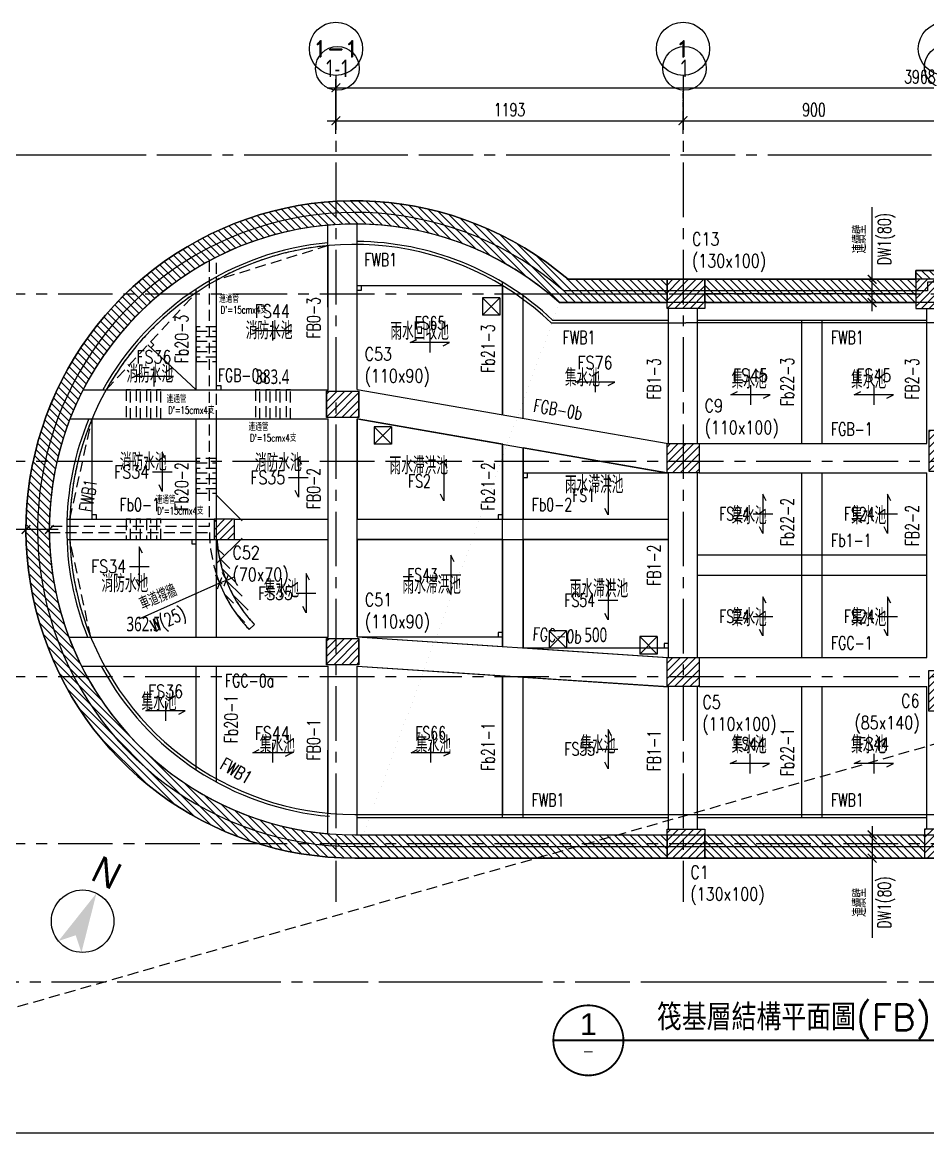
# Model space of a CAD drawing. Header units: millimetres. Extents: x -3377 to 119122, y -22007 to 15479.
# Drawn here: x 1528 to 4641, y 3880 to 7698 of the extents above; entities that cross this region are included whole.
import ezdxf
from ezdxf.enums import TextEntityAlignment as Align

# ---------------------------------------------------------------- set-up
doc = ezdxf.new("R2010")
doc.units = ezdxf.units.MM
doc.header["$LTSCALE"] = 150
doc.header["$MEASUREMENT"] = 0
for name, pattern in [('CENTER', [2, 1.25, -0.25, 0.25, -0.25]), ('CONTIN', [20, 10, 10]), ('HIDDEN', [0.375, 0.25, -0.125]), ('HIDDEN2', [0.1875, 0.125, -0.0625])]:
    doc.linetypes.add(name, pattern=pattern)
doc.layers.get('0').update_dxf_attribs({"plot": 0})
doc.layers.add('AREA', color=3, linetype='Continuous', plot=False)
doc.layers.add('S-ARCH', color=252, linetype='Continuous', plot=False)
for name, color, linetype in [('ARTIC', 6, 'Continuous'), ('blk', 8, 'Continuous'), ('Col-Line', 8, 'CENTER'), ('Duct', 1, 'Continuous'), ('GRID', 5, 'CENTER'), ('HATCH', 5, 'Continuous'), ('I-TXT', 7, 'Continuous'), ('S-COL', 7, 'Continuous'), ('S-CONC', 7, 'Continuous'), ('S-CONCB-W', 140, 'HIDDEN'), ('S-CONCWALL', 30, 'Continuous'), ('S-DIM', 2, 'Continuous'), ('S-GRID', 1, 'CENTER'), ('S-GRID-DIM', 2, 'Continuous'), ('S-GRID-T', 3, 'Continuous'), ('S-HATCH-COL', 13, 'Continuous'), ('S-HATCH-CONC', 124, 'Continuous'), ('S-HATCH-CONCWALL', 161, 'Continuous'), ('S-RCBMB', 3, 'HIDDEN'), ('S-RCBMG', 2, 'HIDDEN'), ('S-SITE', 34, 'CENTER'), ('S-SLAB', 5, 'Continuous'), ('S-SLABT', 2, 'Continuous'), ('S-TEXTB', 3, 'Continuous'), ('S-TEXTC', 3, 'Continuous'), ('S-TEXTG', 2, 'Continuous'), ('S-TITLE', 2, 'Continuous'), ('WALL', 2, 'Continuous'), ('WALL3', 4, 'Continuous'), ('指北針', 7, 'Continuous'), ('消防連通管', 2, 'Continuous')]:
    doc.layers.add(name, color=color, linetype=linetype)
doc.styles.add('3E', font='simplex.shx', dxfattribs={"width": 0.8, "height": 45, "bigfont": 'dayus.shx'})
doc.styles.add('BM-C', font='SIMPLEX.shx', dxfattribs={"width": 0.7, "bigfont": 'CHINESET.shx'})
doc.styles.add('C1', font='', dxfattribs={"bigfont": 'japanese.shx'})
doc.styles.add('CD1', font='romand', dxfattribs={"height": 3})
doc.styles.add('CD2', font='romand', dxfattribs={"height": 15})
doc.styles.add('CH1a', font='helvbld.shx', dxfattribs={"height": 6, "bigfont": 'lmp.shx'})
doc.styles.add('CHINA', font='romans.shx', dxfattribs={"width": 0.8, "bigfont": 'china.shx'})
doc.styles.add('CS4', font='romans.shx', dxfattribs={"width": 0.7, "height": 45, "bigfont": 'lsp.shx'})
doc.styles.get('C1').set_extended_font_data('微軟正黑體')
doc.dimstyles.new('DIM150', dxfattribs={"dimscale": 15, "dimtxt": 3, "dimasz": 2, "dimexe": 2, "dimexo": 2, "dimgap": 1, "dimtad": 1, "dimdec": 1, "dimdsep": 46, "dimtxsty": 'CS4', "dimblk1": 'ARCHTICK', "dimblk2": 'ARCHTICK', "dimsah": 1, "dimcen": 2, "dimdle": 2, "dimadec": 0, "dimazin": 0, "dimtfac": 1, "dimtdec": 1, "dimtmove": 0, "dimatfit": 3, "dimldrblk": 'TAA', "dimfxl": 0, "dimtolj": 1, "dimarcsym": 0})

# ---------------------------------------------------------------- blocks, each defined once
blk = doc.blocks.new('SG1')
at = {"layer": 'S-GRID-T'}
blk.add_circle((0, 6.09375), 6.09375, dxfattribs=at)
at = {"layer": 'S-GRID-T', "style": 'CD2'}
blk.add_attdef('GRID-BUB', text='', height=3.75, dxfattribs=at).set_placement((0, 6.09375), align=Align.MIDDLE_CENTER)
blk = doc.blocks.new('_ARCHTICK')
at = {"color": 0, "linetype": 'ByBlock', "const_width": 0.15}
blk.add_lwpolyline([(-0.5, -0.5), (0.5, 0.5)], dxfattribs=at)
blk = doc.blocks.new('*D249')
at = {"layer": 'DEFPOINTS', "color": 0, "transparency": 16777216}
for p in [(-5535.9, -287.4), (-9503.9, -400.6), (-5535.9, -400.6)]:
    blk.add_point(p, dxfattribs=at)
at = {"layer": 'S-GRID-DIM', "color": 0, "lineweight": -2, "transparency": 16777216}
for p, q in [((-9503.9, -370.6), (-9503.9, -257.4)), ((-5535.9, -370.6), (-5535.9, -257.4)), ((-9533.9, -287.4), (-5505.9, -287.4))]:
    blk.add_line(p, q, dxfattribs=at)
at = {"layer": 'S-GRID-DIM', "color": 0, "lineweight": -2, "transparency": 16777216, "xscale": 30, "yscale": 30, "zscale": 30, "rotation": 180}
blk.add_blockref('_ARCHTICK', (-9503.9, -287.4), dxfattribs=at)
at = {"layer": 'S-GRID-DIM', "color": 0, "lineweight": -2, "transparency": 16777216, "xscale": 30, "yscale": 30, "zscale": 30}
blk.add_blockref('_ARCHTICK', (-5535.9, -287.4), dxfattribs=at)
at = {"layer": 'S-GRID-DIM', "color": 0, "transparency": 16777216, "insert": (-7496.9, -249.9), "char_height": 45, "attachment_point": 5, "style": 'CS4'}
blk.add_mtext('\\A1;3968', dxfattribs=at)
blk = doc.blocks.new('TAA')
at = {"linetype": 'Continuous'}
blk.add_line((0, 0), (-1.66, 0), dxfattribs=at)
blk.add_solid([(-1.5, -0.25), (-1.5, 0.25), (0, 0)], dxfattribs=at)
blk = doc.blocks.new('*D250')
at = {"layer": 'DEFPOINTS', "color": 0, "transparency": 16777216}
for p in [(-7410.9, -400.6), (-8310.9, -476.2), (-7410.9, -476.2)]:
    blk.add_point(p, dxfattribs=at)
at = {"layer": 'S-GRID-DIM', "color": 0, "lineweight": -2, "transparency": 16777216}
for p, q in [((-8310.9, -446.2), (-8310.9, -370.6)), ((-7410.9, -446.2), (-7410.9, -370.6)), ((-8340.9, -400.6), (-7380.9, -400.6))]:
    blk.add_line(p, q, dxfattribs=at)
at = {"layer": 'S-GRID-DIM', "color": 0, "lineweight": -2, "transparency": 16777216, "xscale": 30, "yscale": 30, "zscale": 30, "rotation": 180}
blk.add_blockref('_ARCHTICK', (-8310.9, -400.6), dxfattribs=at)
at = {"layer": 'S-GRID-DIM', "color": 0, "lineweight": -2, "transparency": 16777216, "xscale": 30, "yscale": 30, "zscale": 30}
blk.add_blockref('_ARCHTICK', (-7410.9, -400.6), dxfattribs=at)
at = {"layer": 'S-GRID-DIM', "color": 0, "transparency": 16777216, "insert": (-7860.9, -363.1), "char_height": 45, "attachment_point": 5, "style": 'CS4'}
blk.add_mtext('\\A1;900', dxfattribs=at)
blk = doc.blocks.new('*D248')
at = {"layer": 'DEFPOINTS', "color": 0, "transparency": 16777216}
for p in [(-8310.9, -400.6), (-9503.9, -476.2), (-8310.9, -476.2)]:
    blk.add_point(p, dxfattribs=at)
at = {"layer": 'S-GRID-DIM', "color": 0, "lineweight": -2, "transparency": 16777216}
for p, q in [((-9503.9, -446.2), (-9503.9, -370.6)), ((-8310.9, -446.2), (-8310.9, -370.6)), ((-9533.9, -400.6), (-8280.9, -400.6))]:
    blk.add_line(p, q, dxfattribs=at)
at = {"layer": 'S-GRID-DIM', "color": 0, "lineweight": -2, "transparency": 16777216, "xscale": 30, "yscale": 30, "zscale": 30, "rotation": 180}
blk.add_blockref('_ARCHTICK', (-9503.9, -400.6), dxfattribs=at)
at = {"layer": 'S-GRID-DIM', "color": 0, "lineweight": -2, "transparency": 16777216, "xscale": 30, "yscale": 30, "zscale": 30}
blk.add_blockref('_ARCHTICK', (-8310.9, -400.6), dxfattribs=at)
at = {"layer": 'S-GRID-DIM', "color": 0, "transparency": 16777216, "insert": (-8907.4, -363.1), "char_height": 45, "attachment_point": 5, "style": 'CS4'}
blk.add_mtext('\\A1;1193', dxfattribs=at)
blk = doc.blocks.new('CONC')
blk.add_lwpolyline([(-8365.9, -2935.9), (-9439.2, -2935.9, -1.434028), (-8706.2, -945.9), (-8365.9, -945.9), (-8365.9, -1025.9), (-8736.3, -1025.9, 1.455344), (-9439.2, -2855.9), (-8365.9, -2855.9), (-8365.9, -2935.9)], format="xyb")
for points in [[(-6645.9, -995.9), (-7380.9, -995.9), (-7380.9, -945.9), (-7510.9, -945.9), (-7510.9, -915.9), (-6515.9, -915.9), (-6515.9, -945.9), (-6645.9, -945.9)], [(-8235.9, -945.9), (-7510.9, -945.9), (-7510.9, -1025.9), (-8235.9, -1025.9)], [(-6515.9, -945.9), (-5610.9, -945.9), (-5610.9, -1025.9), (-6515.9, -1025.9)], [(-5560.9, -1045.9), (-5480.9, -1045.9), (-5480.9, -1520.9), (-5560.9, -1520.9)], [(-5560.9, -2260.9), (-4960.9, -2260.9), (-4960.9, -1540.9), (-5480.9, -1540.9), (-5480.9, -1620.9), (-5040.9, -1620.9), (-5040.9, -2180.9), (-5560.9, -2180.9)], [(-5480.9, -2360.9), (-5560.9, -2360.9), (-5560.9, -2835.9), (-5480.9, -2835.9)], [(-8235.9, -2855.9), (-7480.9, -2855.9), (-7480.9, -2935.9), (-8235.9, -2935.9)], [(-7350.9, -2855.9), (-6695.9, -2855.9), (-6695.9, -2935.9), (-7350.9, -2935.9)], [(-6565.9, -2855.9), (-5610.9, -2855.9), (-5610.9, -2935.9), (-6565.9, -2935.9)]]:
    blk.add_lwpolyline(points, close=True)
blk = doc.blocks.new('COL(B4F-B2F)')
for points in [[(-8365.9, -945.9), (-8235.9, -945.9), (-8235.9, -1045.9), (-8365.9, -1045.9)], [(-7380.9, -945.9), (-7510.9, -945.9), (-7510.9, -1045.9), (-7380.9, -1045.9)], [(-6645.9, -945.9), (-6515.9, -945.9), (-6515.9, -1045.9), (-6645.9, -1045.9)], [(-5610.9, -945.9), (-5480.9, -945.9), (-5480.9, -1045.9), (-5610.9, -1045.9)], [(-9425.9, -1420.9), (-9535.9, -1420.9), (-9535.9, -1330.9), (-9425.9, -1330.9)], [(-7380.9, -1465.9), (-7465.9, -1465.9), (-7465.9, -1605.9), (-7380.9, -1605.9)], [(-6645.9, -1465.9), (-6560.9, -1465.9), (-6560.9, -1605.9), (-6645.9, -1605.9)], [(-8365.9, -1510.9), (-8255.9, -1510.9), (-8255.9, -1610.9), (-8365.9, -1610.9)], [(-5590.9, -1520.9), (-5480.9, -1520.9), (-5480.9, -1620.9), (-5590.9, -1620.9)], [(-9923, -1840.9), (-9853, -1840.9), (-9853, -1770.9), (-9923, -1770.9)], [(-9425.9, -2270.9), (-9535.9, -2270.9), (-9535.9, -2180.9), (-9425.9, -2180.9)], [(-8365.9, -2245.9), (-8255.9, -2245.9), (-8255.9, -2345.9), (-8365.9, -2345.9)], [(-5590.9, -2260.9), (-5480.9, -2260.9), (-5480.9, -2360.9), (-5590.9, -2360.9)], [(-7465.9, -2290.9), (-7380.9, -2290.9), (-7380.9, -2430.9), (-7465.9, -2430.9)], [(-6645.9, -2290.9), (-6560.9, -2290.9), (-6560.9, -2430.9), (-6645.9, -2430.9)], [(-8365.9, -2835.9), (-8235.9, -2835.9), (-8235.9, -2935.9), (-8365.9, -2935.9)], [(-7350.9, -2835.9), (-7480.9, -2835.9), (-7480.9, -2935.9), (-7350.9, -2935.9)], [(-6695.9, -2835.9), (-6565.9, -2835.9), (-6565.9, -2935.9), (-6695.9, -2935.9)], [(-5610.9, -2835.9), (-5480.9, -2835.9), (-5480.9, -2935.9), (-5610.9, -2935.9)]]:
    blk.add_lwpolyline(points, close=True)
blk = doc.blocks.new('*D19')
at = {"layer": 'DEFPOINTS', "color": 0, "transparency": 16777216}
for p in [(4449.5, 6814.2), (4449.5, 6814.2), (4449.5, 6734.2)]:
    blk.add_point(p, dxfattribs=at)
at = {"layer": 'S-DIM', "color": 0, "lineweight": -2, "transparency": 16777216}
for p, q in [((4449.5, 6814.2), (4449.5, 7061.7)), ((4449.5, 6704.2), (4449.5, 6814.2))]:
    blk.add_line(p, q, dxfattribs=at)
at = {"layer": 'S-DIM', "color": 0, "lineweight": -2, "transparency": 16777216, "xscale": 30, "yscale": 30, "zscale": 30}
for p, rotation in [((4449.5, 6814.2), 90), ((4449.5, 6734.2), 270)]:
    blk.add_blockref('_ARCHTICK', p, dxfattribs=dict(at, rotation=rotation))
at = {"layer": 'S-DIM', "color": 0, "transparency": 16777216, "char_height": 45, "attachment_point": 5, "rotation": 90, "style": 'CS4'}
for s, insert in [('\\A1;DW1(80)', (4498.8, 6953)), ('\\A1;連續壁', (4406.3, 6953))]:
    blk.add_mtext(s, dxfattribs=dict(at, insert=insert))
blk = doc.blocks.new('*D21')
at = {"layer": 'DEFPOINTS', "color": 0, "transparency": 16777216}
for p in [(4449.5, 4904.2), (4449.5, 4824.2), (4449.5, 4824.2)]:
    blk.add_point(p, dxfattribs=at)
at = {"layer": 'S-DIM', "color": 0, "lineweight": -2, "transparency": 16777216}
for p, q in [((4449.5, 4934.2), (4449.5, 4824.2)), ((4449.5, 4824.2), (4449.5, 4549.9))]:
    blk.add_line(p, q, dxfattribs=at)
at = {"layer": 'S-DIM', "color": 0, "lineweight": -2, "transparency": 16777216, "xscale": 30, "yscale": 30, "zscale": 30}
for p, rotation in [((4449.5, 4904.2), 90), ((4449.5, 4824.2), 270)]:
    blk.add_blockref('_ARCHTICK', p, dxfattribs=dict(at, rotation=rotation))
at = {"layer": 'S-DIM', "color": 0, "transparency": 16777216, "char_height": 45, "attachment_point": 5, "rotation": 90, "style": 'CS4'}
for s, insert in [('\\A1;DW1(80)', (4498.8, 4672.1)), ('\\A1;連續壁', (4406.3, 4672.1))]:
    blk.add_mtext(s, dxfattribs=dict(at, insert=insert))
blk = doc.blocks.new('*D22')
at = {"layer": 'DEFPOINTS', "color": 0, "transparency": 16777216}
for p in [(1541.2, 5954.2), (1541.2, 5954.2), (1621.2, 5954.2)]:
    blk.add_point(p, dxfattribs=at)
at = {"layer": 'S-DIM', "color": 0, "lineweight": -2, "transparency": 16777216}
for p, q in [((1541.2, 5954.2), (1266.9, 5954.2)), ((1651.2, 5954.2), (1541.2, 5954.2))]:
    blk.add_line(p, q, dxfattribs=at)
at = {"layer": 'S-DIM', "color": 0, "lineweight": -2, "transparency": 16777216, "xscale": 30, "yscale": 30, "zscale": 30, "rotation": 180}
blk.add_blockref('_ARCHTICK', (1541.2, 5954.2), dxfattribs=at)
at = {"layer": 'S-DIM', "color": 0, "lineweight": -2, "transparency": 16777216, "xscale": 30, "yscale": 30, "zscale": 30}
blk.add_blockref('_ARCHTICK', (1621.2, 5954.2), dxfattribs=at)
at = {"layer": 'S-DIM', "color": 0, "transparency": 16777216, "char_height": 45, "attachment_point": 5, "style": 'CS4'}
for s, insert in [('\\A1;連續壁', (1389, 5997.5)), ('\\A1;DW1(80)', (1389, 5904.9))]:
    blk.add_mtext(s, dxfattribs=dict(at, insert=insert))
blk = doc.blocks.new('車道牆(B4F)')
for points in [[(-9914.2, -869.5, 0.006837), (-9939.2, -882.6), (-9939.2, -1795.9)], [(-9939.2, -1795.9), (-10489.2, -1795.9, 0.004733), (-10489.2, -1815.9), (-9939.1, -1815.9)], [(-9939.1, -1815.9, 0.186897), (-9802, -2150)], [(-9783.8, -2132.8, -0.173024), (-9912.9, -1840.9, -0.173024)]]:
    blk.add_lwpolyline(points, format="xyb")
for points in [[(-9914.2, -1770.9), (-9914.2, -869.5)], [(-9914.2, -1770.9), (-9923, -1770.9), (-9923, -1840.9), (-9912.9, -1840.9)], [(-9802, -2150), (-9783.8, -2132.8)]]:
    blk.add_lwpolyline(points)
blk = doc.blocks.new('車道牆(FB)')
for points in [[(-9914.2, -1840.9), (-9914.2, -1962)], [(-9914.2, -1840.9), (-9912.9, -1840.9)], [(-9802, -2150), (-9783.8, -2132.8)]]:
    blk.add_lwpolyline(points)
for points in [[(-9783.8, -2132.8, -0.173024), (-9912.9, -1840.9, -0.173024)], [(-9914.2, -1962, 0.110826), (-9802, -2150)]]:
    blk.add_lwpolyline(points, format="xyb")
blk = doc.blocks.new('*D126')
at = {"layer": 'DEFPOINTS', "color": 0, "transparency": 16777216}
for p in [(2206.3, 5769.1), (2213.9, 5752), (2236.8, 5762.1)]:
    blk.add_point(p, dxfattribs=at)
at = {"layer": 'S-DIM', "color": 0, "lineweight": -2, "transparency": 16777216}
for p, q in [((2224.6, 5789.5), (2217, 5806.7)), ((2206.3, 5769.1), (1928.6, 5646.3)), ((2201.8, 5779.4), (2194.2, 5796.6)), ((2229.2, 5779.3), (2206.3, 5769.1)), ((2229.2, 5779.3), (2256.6, 5791.4))]:
    blk.add_line(p, q, dxfattribs=at)
at = {"layer": 'S-DIM', "color": 0, "lineweight": -2, "transparency": 16777216, "xscale": 30, "yscale": 30, "zscale": 30}
for p, rotation in [((2206.3, 5769.1), 23.85832080801469), ((2229.2, 5779.3), 203.8583208080147)]:
    blk.add_blockref('_ARCHTICK', p, dxfattribs=dict(at, rotation=rotation))
at = {"layer": 'S-DIM', "color": 0, "transparency": 16777216, "char_height": 45, "attachment_point": 5, "rotation": 23.8583, "style": 'CS4'}
for s, insert in [('\\A1;車道撐牆', (1994.8, 5722.1)), ('\\A1;W(25)', (2032, 5638.1))]:
    blk.add_mtext(s, dxfattribs=dict(at, insert=insert))
blk = doc.blocks.new('SITE')
blk.add_lwpolyline([(-10719.2, -3362.4), (-10719.2, -2105.2), (-10719.2, -517.7), (-4911, -517.8), (-4911.5, -2105.3), (-4911.9, -3362.4), (-7893.7, -3362.4)], close=True)
blk = doc.blocks.new('DwFm')
blk.add_lwpolyline([(-12110.4, -3880.1), (0, -3880.1)])
at = {"layer": 'DEFPOINTS', "color": 252, "linetype": 'HIDDEN'}
blk.add_lwpolyline([(-6560.9, -2290.9), (-12110.4, -3880.1)], dxfattribs=at)
blk = doc.blocks.new('A$C34150067')
at = {"color": 252, "linetype": 'HIDDEN'}
for points in [[(805, -431, -0.103456), (1188.4, -312.5), (1188.4, -312.5), (805, -431), (805, -431)], [(425.6, -808.2), (425.6, -808.2), (735, -473.8, 0.117848)], [(300.6, -1253.2), (300.6, -1253.2), (376.7, -908.2), (376.7, -908.2, 0.090867)], [(300.6, -1323.2), (300.6, -1323.2, 0.088084), (372.5, -1658.2), (372.5, -1658.2)]]:
    blk.add_lwpolyline(points, format="xyb", close=True, dxfattribs=at)
for points in [[(735, -606.2), (805, -606.2), (805, -591.2), (735, -591.2)], [(735, -641.2), (805, -641.2), (805, -626.2), (735, -626.2)], [(735, -676.2), (805, -676.2), (805, -661.2), (735, -661.2)], [(735, -711.2), (805, -711.2), (805, -696.2), (735, -696.2)], [(508.8, -908.2), (508.8, -808.2), (493.8, -808.2), (493.8, -908.2)], [(543.8, -908.2), (543.8, -808.2), (528.8, -808.2), (528.8, -908.2)], [(578.8, -908.2), (578.8, -808.2), (563.8, -808.2), (563.8, -908.2)], [(613.8, -908.2), (613.8, -808.2), (598.8, -808.2), (598.8, -908.2)], [(953.8, -908.2), (953.8, -808.2), (938.8, -808.2), (938.8, -908.2)], [(988.8, -908.2), (988.8, -808.2), (973.8, -808.2), (973.8, -908.2)], [(1023.8, -908.2), (1023.8, -808.2), (1008.8, -808.2), (1008.8, -908.2)], [(1058.8, -908.2), (1058.8, -808.2), (1043.8, -808.2), (1043.8, -908.2)], [(735, -1058.8), (805, -1058.8), (805, -1043.8), (735, -1043.8)], [(735, -1093.8), (805, -1093.8), (805, -1078.8), (735, -1078.8)], [(735, -1128.8), (805, -1128.8), (805, -1113.8), (735, -1113.8)], [(735, -1163.8), (805, -1163.8), (805, -1148.8), (735, -1148.8)], [(508.8, -1323.2), (508.8, -1253.2), (493.8, -1253.2), (493.8, -1323.2)], [(543.8, -1323.2), (543.8, -1253.2), (528.8, -1253.2), (528.8, -1323.2)], [(578.8, -1323.2), (578.8, -1253.2), (563.8, -1253.2), (563.8, -1323.2)], [(613.8, -1323.2), (613.8, -1253.2), (598.8, -1253.2), (598.8, -1323.2)]]:
    blk.add_lwpolyline(points, close=True, dxfattribs=at)
at = {"layer": 'AREA', "color": 252}
blk.add_lwpolyline([(3248.4, -468.2), (1998.1, -468.2, 1.444326), (1280, -2378.2), (2357.1, -2378.2), (5198.4, -2378.2), (5198.4, -1703.2), (5718.4, -1703.2), (5718.4, -1063.2), (5198.4, -1063.2), (5198.4, -468.2), (4163.4, -468.2), (4163.4, -438.2), (3248.4, -438.2)], format="xyb", close=True, dxfattribs=at)
at = {"layer": 'ARTIC', "color": 252}
for points in [[(2353.4, -428.2), (2483.4, -428.2), (2483.4, -528.2), (2353.4, -528.2)], [(3338.4, -428.2), (3208.4, -428.2), (3208.4, -528.2), (3338.4, -528.2)], [(1293.4, -903.2), (1183.4, -903.2), (1183.4, -813.2), (1293.4, -813.2)], [(2353.4, -993.2), (2463.4, -993.2), (2463.4, -1093.2), (2353.4, -1093.2)], [(796.3, -1323.2), (866.3, -1323.2), (866.3, -1253.2), (796.3, -1253.2)], [(1293.4, -1753.2), (1183.4, -1753.2), (1183.4, -1663.2), (1293.4, -1663.2)], [(2353.4, -1728.2), (2463.4, -1728.2), (2463.4, -1828.2), (2353.4, -1828.2)], [(2353.4, -2318.2), (2483.4, -2318.2), (2483.4, -2418.2), (2353.4, -2418.2)], [(3368.4, -2318.2), (3238.4, -2318.2), (3238.4, -2418.2), (3368.4, -2418.2)]]:
    blk.add_lwpolyline(points, close=True, dxfattribs=at)
at = {"layer": 'blk', "color": 252, "linetype": 'CONTIN'}
for p, q in [((1719.1, -551.6), (1779.1, -491.6)), ((1719.1, -491.6), (1719.1, -551.6)), ((1779.1, -491.6), (1719.1, -491.6)), ((1719.1, -491.6), (1779.1, -551.6)), ((1719.1, -551.6), (1779.1, -491.6)), ((1779.1, -491.6), (1779.1, -551.6)), ((1779.1, -491.6), (1779.1, -551.6)), ((1779.1, -551.6), (1719.1, -551.6)), ((1346.1, -995), (1406.1, -935)), ((1346.1, -935), (1346.1, -995)), ((1406.1, -935), (1346.1, -935)), ((1346.1, -935), (1406.1, -995)), ((1346.1, -995), (1406.1, -935)), ((1406.1, -935), (1406.1, -995)), ((1406.1, -935), (1406.1, -995)), ((1406.1, -995), (1346.1, -995)), ((1948.1, -1696.4), (2008.1, -1636.4)), ((1948.1, -1636.4), (1948.1, -1696.4)), ((2008.1, -1636.4), (1948.1, -1636.4)), ((1948.1, -1636.4), (2008.1, -1696.4)), ((1948.1, -1696.4), (2008.1, -1636.4)), ((2008.1, -1636.4), (2008.1, -1696.4)), ((2008.1, -1636.4), (2008.1, -1696.4)), ((2259.9, -1656.7), (2319.9, -1716.7)), ((2259.9, -1716.7), (2319.9, -1656.7)), ((2259.9, -1656.7), (2259.9, -1716.7)), ((2319.9, -1656.7), (2259.9, -1656.7)), ((2259.9, -1656.7), (2319.9, -1716.7)), ((2259.9, -1716.7), (2319.9, -1656.7)), ((2319.9, -1656.7), (2319.9, -1716.7)), ((2319.9, -1656.7), (2319.9, -1716.7)), ((2008.1, -1696.4), (1948.1, -1696.4)), ((2319.9, -1716.7), (2259.9, -1716.7))]:
    blk.add_line(p, q, dxfattribs=at)
at = {"layer": 'Col-Line', "color": 252, "linetype": 'ByBlock'}
for centre in [(1220.4, 297), (2413.4, 297), (3313.4, 302)]:
    blk.add_circle(centre, 75, dxfattribs=at)
at = {"layer": 'Duct', "color": 252, "linetype": 'CENTER', "ltscale": 3}
blk.add_lwpolyline([(0, -2844.7), (0, -1587.5), (0, 0), (5808.3, -0.1), (5807.7, -1587.6), (5807.3, -2844.7), (2825.5, -2844.7)], close=True, dxfattribs=at)
at = {"layer": 'GRID', "color": 252, "ltscale": 0.1}
for p, q in [((1215.4, 102.8), (1215.4, 222)), ((2408.4, 102.8), (2408.4, 222))]:
    blk.add_line(p, q, dxfattribs=at)
at = {"layer": 'HATCH', "color": 252}
for points in [[(1788.4, -995.4), (1288.4, -908.1), (1288.4, -1253.2), (1788.4, -1253.2)], [(1858.4, -1253.2), (2358.4, -1253.2), (2358.4, -1094.9), (2353.2, -1094), (1858.4, -1007.6)], [(1288.4, -1323.2), (1288.4, -1657.8), (1788.4, -1690.8), (1788.4, -1691.1), (1788.4, -1323.2)]]:
    blk.add_lwpolyline(points, close=True, dxfattribs=at)
at = {"layer": 'I-TXT', "color": 252}
for p, q in [((1788.4, -450.4), (1288.4, -450.4)), ((1303.4, -465.4), (1303.4, -450.4)), ((1288.4, -465.4), (1303.4, -465.4)), ((578.5, -643), (589.5, -653.2)), ((735, -808.2), (568.3, -654)), ((589.5, -653.2), (579.3, -664.2)), ((805, -793.2), (820, -793.2)), ((820, -793.2), (820, -808.2)), ((376.7, -908.2), (376.7, -1253.2)), ((2358.4, -1094.9), (1858.4, -1094.9)), ((1873.4, -1109.9), (1873.4, -1094.9)), ((1858.4, -1109.9), (1873.4, -1109.9)), ((391.7, -1238.2), (376.7, -1238.2)), ((391.7, -1253.2), (391.7, -1238.2)), ((1788.4, -1238.2), (1773.4, -1238.2)), ((1773.4, -1238.2), (1773.4, -1253.2)), ((720, -1323.2), (720, -1338.2)), ((720, -1338.2), (735, -1338.2)), ((1288.4, -1657.8), (1788.4, -1657.8)), ((1788.4, -1642.8), (1773.4, -1642.8)), ((1773.4, -1642.8), (1773.4, -1657.8)), ((1858.4, -1695.4), (2358.4, -1695.4)), ((2358.4, -1680.4), (2343.4, -1680.4)), ((2343.4, -1680.4), (2343.4, -1695.4))]:
    blk.add_line(p, q, dxfattribs=at)
at = {"layer": 'S-RCBMB', "color": 252, "linetype": 'ByBlock'}
for p, q in [((805, -808.2), (805, -431)), ((1788.4, -893.9), (1788.4, -450.4)), ((735, -808.2), (735, -473.8)), ((1858.4, -906.1), (1858.4, -497.1)), ((2817.1, -993.2), (2817.1, -578.2)), ((2887.1, -993.2), (2887.1, -578.2)), ((735, -1253.2), (735, -908.2)), ((805, -1253.2), (805, -908.2)), ((1788.4, -1253.2), (1788.4, -995.4)), ((1858.4, -1253.2), (1858.4, -1007.6)), ((2817.1, -1375.7), (2817.1, -1093.2)), ((2887.1, -1375.7), (2887.1, -1093.2)), ((300.6, -1253.2), (735, -1253.2)), ((866.3, -1253.2), (1188.4, -1253.2)), ((1288.4, -1253.2), (1788.4, -1253.2)), ((1858.4, -1253.2), (2358.4, -1253.2)), ((300.6, -1323.2), (735, -1323.2)), ((735, -1658.2), (735, -1323.2)), ((805, -1658.2), (805, -1323.2)), ((866.3, -1323.2), (1188.4, -1323.2)), ((1288.4, -1323.2), (1788.4, -1323.2)), ((1788.4, -1691.1), (1788.4, -1323.2)), ((1858.4, -1695.1), (1858.4, -1323.2)), ((1858.4, -1323.2), (2358.4, -1323.2)), ((2458.4, -1375.7), (2817.1, -1375.7)), ((2887.1, -1375.7), (3245.9, -1375.7)), ((2458.4, -1445.7), (2817.1, -1445.7)), ((2817.1, -1728.2), (2817.1, -1445.7)), ((2887.1, -1728.2), (2887.1, -1445.7)), ((2887.1, -1445.7), (3245.9, -1445.7)), ((735, -2102.7), (735, -1758.2)), ((805, -2145.4), (805, -1758.2)), ((1788.4, -2268.2), (1788.4, -1791.4)), ((1858.4, -2268.2), (1858.4, -1795.3)), ((2817.1, -2268.2), (2817.1, -1828.2)), ((2887.1, -2268.2), (2887.1, -1828.2))]:
    blk.add_line(p, q, dxfattribs=at)
at = {"layer": 'S-RCBMG', "color": 252, "linetype": 'ByBlock'}
for p, q in [((1188.4, -808.2), (1188.4, -312.5)), ((1288.4, -806.6), (1288.4, -308.3)), ((1948.1, -478.2), (2353.4, -478.2)), ((3208.4, -478.2), (2483.4, -478.2)), ((1955.5, -578.2), (2418.4, -578.2)), ((2358.4, -993.2), (2358.4, -578.2)), ((5088.4, -578.2), (2418.4, -578.2)), ((2458.4, -993.2), (2458.4, -578.2)), ((3245.9, -993.2), (3245.9, -578.2)), ((425.6, -808.2), (1188.4, -808.2)), ((1288.4, -806.6), (2357.7, -993.2)), ((376.7, -908.2), (1188.4, -908.2)), ((1188.4, -1658.2), (1188.4, -908.2)), ((1288.4, -1657.8), (1288.4, -908.1)), ((1288.4, -908.1), (2358.4, -1094.9)), ((2463.4, -993.2), (3245.9, -993.2)), ((2358.4, -1728.2), (2358.4, -1093.2)), ((2458.4, -1728.2), (2458.4, -1093.2)), ((2463.4, -1093.2), (3245.9, -1093.2)), ((3245.9, -1728.2), (3245.9, -1093.2)), ((372.5, -1658.2), (1188.4, -1658.2)), ((1288.4, -1657.8), (2355, -1728.2)), ((2463.4, -1728.2), (3245.9, -1728.2)), ((420.1, -1758.2), (1188.4, -1758.2)), ((1188.4, -2263.9), (1188.4, -1758.2)), ((1288.4, -2268.2), (1288.4, -1758)), ((1288.4, -1758), (2358.4, -1828.7)), ((2358.4, -2268.2), (2358.4, -1828.2)), ((2458.4, -2268.2), (2458.4, -1828.2)), ((2463.4, -1828.2), (3245.9, -1828.2)), ((3245.9, -2268.2), (3245.9, -1828.2)), ((1280, -2268.2), (5088.4, -2268.2)), ((1280, -2338.2), (2353.4, -2338.2)), ((2483.4, -2338.2), (3238.4, -2338.2))]:
    blk.add_line(p, q, dxfattribs=at)
for radius, start in [(1050, 50.4823), (980, 46.4264)]:
    blk.add_arc((1280, -1288.2), radius, start, 270, dxfattribs=at)
at = {"layer": 'WALL', "color": 252}
for points in [[(3208.4, -428.2), (2013, -428.2, 1.434028), (1280, -2418.2), (2357.1, -2418.2), (5238.4, -2418.2), (5238.4, -1743.2), (5758.4, -1743.2), (5758.4, -1023.2), (5238.4, -1023.2), (5238.4, -428.2), (4203.4, -428.2), (4203.4, -398.2), (3208.4, -398.2)], [(3288.4, -508.2), (1982.9, -508.2, 1.455344), (1280, -2338.2), (2357.1, -2338.2), (5158.4, -2338.2), (5158.4, -1663.2), (5678.4, -1663.2), (5678.4, -1103.2), (5158.4, -1103.2), (5158.4, -508.2), (4123.4, -508.2), (4123.4, -478.2), (3288.4, -478.2)]]:
    blk.add_lwpolyline(points, format="xyb", close=True, dxfattribs=at)
at = {"layer": 'WALL3', "color": 252}
blk.add_lwpolyline([(2358.4, -1324.2), (2358.4, -1323.2), (2357.4, -1323.2), (1859.4, -1323.2), (1858.4, -1323.2), (1858.4, -1695.4), (1859.4, -1695.5), (2357.4, -1728.4), (2358.4, -1728.5)], close=True, dxfattribs=at)
at = {"layer": '指北針', "color": 252}
blk.add_circle((344.5, -2635.1), 107.4, dxfattribs=at)
for points in [[(320.6, -2683.2), (261.4, -2703.2), (392.2, -2538.8)], [(392.2, -2538.8), (340.6, -2742.4), (320.6, -2683.2)]]:
    blk.add_solid(points, dxfattribs=at)
at = {"layer": 'Col-Line', "color": 252, "style": 'C1', "width": 0.75}
for s, p in [('1-1', (1220.4, 297)), ('1', (2413.4, 297))]:
    blk.add_text(s, height=60, dxfattribs=at).set_placement(p, align=Align.MIDDLE)
at = {"layer": 'I-TXT', "color": 252, "style": 'BM-C', "width": 0.67}
for s, p in [('消防水池', (905, -634.5)), ('雨水回收池', (1402.3, -636.2)), ('消防水池', (495, -783.5)), ('集水池', (2002.2, -796.6)), ('集水池', (2575.1, -803.8)), ('集水池', (2985.9, -803.8)), ('消防水池', (472.6, -1085.7)), ('消防水池', (936.9, -1088.4)), ('雨水滯洪池', (1399.4, -1098.9)), ('雨水滯洪池', (2002.2, -1164)), ('集水池', (2575.1, -1270.3)), ('集水池', (2985.9, -1270.3)), ('消防水池', (409.3, -1503.9)), ('雨水滯洪池', (1443.8, -1509.4)), ('集水池', (967.8, -1521.7)), ('雨水滯洪池', (2018.7, -1521.7)), ('集水池', (2575.1, -1620.8)), ('集水池', (2985.9, -1620.8)), ('集水池', (546.5, -1911)), ('集水池', (953.3, -2058.2)), ('集水池', (1489.8, -2058.2)), ('集水池', (2055.4, -2058.2)), ('集水池', (2575.1, -2058.2)), ('集水池', (2985.9, -2058.2))]:
    blk.add_text(s, height=60, dxfattribs=at).set_placement(p)
at = {"layer": 'I-TXT', "color": 252, "style": 'C1', "width": 0.7}
for s, p in [('383.4', (996.7, -788.2)), ('362.5', (553.8, -1638.2)), ('500', (2108.4, -1675.4))]:
    blk.add_text(s, height=50, dxfattribs=at).set_placement(p, align=Align.CENTER)
at = {"layer": '指北針', "color": 252, "style": 'C1'}
blk.add_text('N', height=92.8, rotation=333.6216, dxfattribs=at).set_placement((406.7, -2509.6), align=Align.CENTER)
at = {"layer": '消防連通管', "color": 252, "linetype": 'HIDDEN2', "style": 'CHINA', "width": 0.7}
for s, p in [('連通管', (813.8, -508.6)), ("D'=15cmx4支", (818.9, -545.6)), ('連通管', (633.4, -853.6)), ("D'=15cmx4支", (638.5, -890.6)), ('連通管', (915.1, -949)), ("D'=15cmx4支", (920.2, -986)), ('連通管', (595.7, -1199.6)), ("D'=15cmx4支", (600.8, -1236.6))]:
    blk.add_text(s, height=25, dxfattribs=at).set_placement(p)
blk = doc.blocks.new('2022-0217')
blk.add_blockref('A$C34150067', (-10719.2, -517.7))
blk = doc.blocks.new('LINE')
at = {"layer": 'S-GRID'}
for points in [[(-9503.87, -244.9), (-9503.87, -3085.91)], [(-8310.87, -244.9), (-8310.87, -3085.91)], [(-11059.11, -995.91), (-4810.87, -995.91)], [(-11059.11, -1570.91), (-4810.87, -1570.91)], [(-11059.11, -2310.91), (-4810.87, -2310.91)], [(-11059.11, -2885.91), (-4810.87, -2885.91)]]:
    blk.add_lwpolyline(points, dxfattribs=at)
at = {"layer": 'S-GRID-T', "xscale": 15, "yscale": 15, "zscale": 15}
for p, values in [((-9503.87, -244.9), {'GRID-BUB': '1-1'}), ((-8310.87, -244.9), {'GRID-BUB': '1'}), ((-7410.87, -244.9), {'GRID-BUB': '2'})]:
    blk.add_blockref('SG1', p, dxfattribs=at).add_auto_attribs(values)
at = {"layer": 'S-GRID-DIM'}
dim = blk.add_linear_dim(base=(-5535.87, -287.4), p1=(-9503.87, -400.57), p2=(-5535.87, -400.57), dimstyle='DIM150', dxfattribs=at)
dim.commit()
dim.dimension.update_dxf_attribs({"geometry": '*D249', "text_midpoint": (-7496.87, -287.4), "dimtype": 128})
for base, p1, p2, picture, middle in [((-8310.87, -400.57), (-9503.87, -476.23), (-8310.87, -476.23), '*D248', (-8907.37, -363.07)), ((-7410.87, -400.57), (-8310.87, -476.23), (-7410.87, -476.23), '*D250', (-7860.87, -363.07))]:
    dim = blk.add_linear_dim(base=base, p1=p1, p2=p2, dimstyle='DIM150', dxfattribs=at)
    dim.commit()
    dim.dimension.update_dxf_attribs({"geometry": picture, "text_midpoint": middle})

msp = doc.modelspace()

# ---------------------------------------------------------------- hatches: boundary and pattern name
at = {"layer": 'S-HATCH-COL'}
h = msp.add_hatch(dxfattribs=at)
h.set_pattern_fill('ANSI31', color=256, scale=150, style=0)
h.paths.add_polyline_path([(2684.53, 6339.23), (2574.53, 6339.23), (2574.53, 6429.23), (2684.53, 6429.23)])
h.paths.add_polyline_path([(2684.53, 5489.23), (2574.53, 5489.23), (2574.53, 5579.23), (2684.53, 5579.23)])
h.paths.add_polyline_path([(6519.53, 6239.23), (6629.53, 6239.23), (6629.53, 6139.23), (6519.53, 6139.23)])
h.paths.add_polyline_path([(6519.53, 5499.23), (6629.53, 5499.23), (6629.53, 5399.23), (6519.53, 5399.23)])
h.paths.add_polyline_path([(6499.53, 4924.23), (6629.53, 4924.23), (6629.53, 4824.23), (6499.53, 4824.23)])
h.paths.add_polyline_path([(5414.53, 4924.23), (5544.53, 4924.23), (5544.53, 4824.23), (5414.53, 4824.23)])
h.paths.add_polyline_path([(4759.53, 4924.23), (4629.53, 4924.23), (4629.53, 4824.23), (4759.53, 4824.23)])
h.paths.add_polyline_path([(3744.53, 6814.23), (3874.53, 6814.23), (3874.53, 6714.23), (3744.53, 6714.23)])
h.paths.add_polyline_path([(3744.53, 6249.23), (3854.53, 6249.23), (3854.53, 6149.23), (3744.53, 6149.23)])
h.paths.add_polyline_path([(3744.53, 5514.23), (3854.53, 5514.23), (3854.53, 5414.23), (3744.53, 5414.23)])
h.paths.add_polyline_path([(3744.53, 4924.23), (3874.53, 4924.23), (3874.53, 4824.23), (3744.53, 4824.23)])
h.paths.add_polyline_path([(4729.53, 6814.23), (4599.53, 6814.23), (4599.53, 6714.23), (4729.53, 6714.23)])
h.paths.add_polyline_path([(5464.53, 5469.23), (5549.53, 5469.23), (5549.53, 5329.23), (5464.53, 5329.23)])
h.paths.add_polyline_path([(5464.53, 6294.23), (5549.53, 6294.23), (5549.53, 6154.23), (5464.53, 6154.23)])
h.paths.add_polyline_path([(4729.53, 6294.23), (4644.53, 6294.23), (4644.53, 6154.23), (4729.53, 6154.23)])
h.paths.add_polyline_path([(4644.53, 5469.23), (4729.53, 5469.23), (4729.53, 5329.23), (4644.53, 5329.23)])
h.paths.add_polyline_path([(5464.53, 6814.23), (5594.53, 6814.23), (5594.53, 6714.23), (5464.53, 6714.23)])
h.paths.add_polyline_path([(6499.53, 6814.23), (6629.53, 6814.23), (6629.53, 6714.23), (6499.53, 6714.23)])
h.paths.add_polyline_path([(2187.43, 5919.23), (2257.43, 5919.23), (2257.43, 5989.23), (2187.43, 5989.23)])
at = {"layer": 'S-HATCH-CONC'}
h = msp.add_hatch(dxfattribs=at)
h.set_pattern_fill('ANSI31', color=256, scale=150, angle=90, style=0)
h.set_pattern_definition([(135, (0, 3880.068), (-13.25825, -13.25825), [])])
h.paths.add_polyline_path([(6549.53, 5499.23), (7149.53, 5499.23), (7149.53, 6219.23), (6629.53, 6219.23), (6629.53, 6139.23), (7069.53, 6139.23), (7069.53, 5579.23), (6549.53, 5579.23)])
h.paths.add_polyline_path([(6549.53, 6714.23), (6629.53, 6714.23), (6629.53, 6239.23), (6549.53, 6239.23)])
h.paths.add_polyline_path([(6629.53, 5399.23), (6549.53, 5399.23), (6549.53, 4924.23), (6629.53, 4924.23)])
h.paths.add_polyline_path([(3874.53, 4904.23), (4629.53, 4904.23), (4629.53, 4824.23), (3874.53, 4824.23)])
h.paths.add_polyline_path([(4759.53, 4904.23), (5414.53, 4904.23), (5414.53, 4824.23), (4759.53, 4824.23)])
h.paths.add_polyline_path([(5544.53, 4904.23), (6499.53, 4904.23), (6499.53, 4824.23), (5544.53, 4824.23)])
edge = h.paths.add_edge_path()
edge.add_line((3744.53, 4824.23), (2671.18, 4824.23))
edge.add_arc((2671.18, 5954.23), 1130, 49.55789, 269.99999, ccw=False)
edge.add_line((3404.19, 6814.23), (3744.53, 6814.23))
edge.add_line((3744.53, 6814.23), (3744.53, 6734.23))
edge.add_line((3744.53, 6734.23), (3374.1, 6734.23))
edge.add_arc((2671.18, 5954.23), 1050, 47.97535, 269.99999)
edge.add_line((2671.18, 4904.23), (3744.53, 4904.23))
edge.add_line((3744.53, 4904.23), (3744.53, 4824.23))
h.paths.add_polyline_path([(3874.53, 6814.23), (4599.53, 6814.23), (4599.53, 6734.23), (3874.53, 6734.23)])
h.paths.add_polyline_path([(5464.53, 6764.23), (4729.53, 6764.23), (4729.53, 6814.23), (4599.53, 6814.23), (4599.53, 6844.23), (5594.53, 6844.23), (5594.53, 6814.23), (5464.53, 6814.23)])
h.paths.add_polyline_path([(5594.53, 6814.23), (6499.53, 6814.23), (6499.53, 6734.23), (5594.53, 6734.23)])
at = {"layer": 'S-HATCH-CONCWALL'}
h = msp.add_hatch(dxfattribs=at)
h.set_pattern_fill('ANSI31', color=256, scale=150, angle=90, style=0)
edge = h.paths.add_edge_path()
edge.add_arc((2671.18, 5954.23), 500, 198.19483, 223.49102)
edge = h.paths.add_edge_path()
edge.add_arc((2671.18, 5954.23), 475, 184.22563, 223.49102, ccw=False)
edge = h.paths.add_edge_path()
edge.add_line((2308.44, 5610.11), (2326.58, 5627.31))
edge = h.paths.add_edge_path()
edge.add_line((2196.18, 5919.23), (2196.18, 5798.1))
edge = h.paths.add_edge_path()
edge.add_line((2196.18, 5919.23), (2197.47, 5919.23))

# ---------------------------------------------------------------- linework, layer by layer
at = {"layer": 'S-RCBMB', "linetype": 'ByBlock'}
for p, q in [((2196.18, 6434.23), (2196.18, 6822.83)), ((3179.53, 6348.59), (3179.53, 6803.75)), ((2126.18, 6434.23), (2126.18, 6780.71)), ((3249.53, 6336.38), (3249.53, 6757.73)), ((4208.28, 6249.23), (4208.28, 6674.23)), ((4278.28, 6249.23), (4278.28, 6674.23)), ((2126.18, 5584.23), (2126.18, 6334.23)), ((2196.18, 5584.23), (2196.18, 6334.23)), ((3179.53, 5551.65), (3179.53, 6247.08)), ((3249.53, 5547.03), (3249.53, 6234.86)), ((4208.28, 5514.23), (4208.28, 6149.23)), ((4278.28, 5514.23), (4278.28, 6149.23)), ((2283.65, 5984.23), (2196.18, 6071.7)), ((1681.18, 5989.23), (2187.43, 5989.23)), ((2257.43, 5989.23), (2579.53, 5989.23)), ((2679.53, 5989.23), (3749.53, 5989.23)), ((1681.18, 5919.23), (2187.43, 5919.23)), ((2283.65, 5924.23), (2196.18, 5836.76)), ((2257.43, 5919.23), (2579.53, 5919.23)), ((2679.53, 5919.23), (3749.53, 5919.23)), ((3849.53, 5866.73), (4637.03, 5866.73)), ((3849.53, 5796.73), (4637.03, 5796.73)), ((2126.18, 5127.75), (2126.18, 5484.23)), ((2196.18, 5085.62), (2196.18, 5484.23)), ((3179.53, 4964.23), (3179.53, 5451.43)), ((3249.53, 4964.23), (3249.53, 5446.81)), ((4208.28, 4964.23), (4208.28, 5414.23)), ((4278.28, 4964.23), (4278.28, 5414.23))]:
    msp.add_line(p, q, dxfattribs=at)
at = {"layer": 'S-RCBMG', "linetype": 'ByBlock'}
for p, q in [((2579.53, 6434.19), (2579.07, 7000.18)), ((2679.53, 6435.9), (2679.06, 7004.2)), ((3374.1, 6734.23), (3744.53, 6734.23)), ((3874.53, 6734.23), (4599.53, 6734.23)), ((3749.53, 6249.23), (3749.53, 6714.23)), ((3849.53, 6249.23), (3849.53, 6714.23)), ((4637.03, 6249.23), (4637.03, 6714.23)), ((3350.67, 6674.23), (3749.53, 6674.23)), ((3849.53, 6674.23), (4637.03, 6674.23)), ((1737.32, 6434.23), (2579.53, 6434.23)), ((2679.53, 6435.86), (3748.86, 6249.23)), ((1692.35, 6334.23), (2579.53, 6334.23)), ((2579.53, 5584.23), (2579.53, 6334.23)), ((2679.53, 6334.35), (3749.53, 6147.6)), ((2679.53, 5584.67), (2679.53, 6334.35)), ((3854.53, 6249.23), (4637.03, 6249.23)), ((3749.53, 5514.23), (3749.53, 6149.23)), ((3849.53, 5514.23), (3849.53, 6149.23)), ((3854.53, 6149.23), (4637.03, 6149.23)), ((4637.03, 5514.23), (4637.03, 6149.23)), ((1688.53, 5584.23), (2579.53, 5584.23)), ((2679.53, 5584.67), (3746.18, 5514.23)), ((3854.53, 5514.23), (4637.03, 5514.23)), ((1732.24, 5484.23), (2579.53, 5484.23)), ((2579.1, 4908.27), (2579.53, 5484.49)), ((2679.1, 4904.23), (2679.53, 5484.41)), ((2679.53, 5484.45), (3749.53, 5413.79)), ((3749.53, 4924.23), (3749.53, 5414.23)), ((3849.53, 4924.23), (3849.53, 5414.23)), ((3854.53, 5414.23), (4637.03, 5414.23)), ((4637.03, 4924.23), (4637.03, 5414.23)), ((2679.14, 4964.23), (3749.53, 4964.23)), ((3849.53, 4964.23), (4637.03, 4964.23)), ((2679.1, 4904.23), (3744.53, 4904.23)), ((3874.53, 4904.23), (4629.53, 4904.23))]:
    msp.add_line(p, q, dxfattribs=at)
for radius, start, end in [(1050, 95.03285, 264.96902), (1050, 47.97535, 89.56982), (990, 95.33586, 150.99747), (990, 46.65822, 89.54089), (990, 157.42837, 201.9463), (990, 208.34292, 264.96902)]:
    msp.add_arc((2671.18, 5954.23), radius, start, end, dxfattribs=at)
at = {"layer": 'S-SLAB'}
msp.add_lwpolyline([(6629.53, 4824.23), (2671.18, 4824.23, -1.4340277), (3404.19, 6814.23), (4599.53, 6814.23), (4599.53, 6844.23), (5594.53, 6844.23), (5594.53, 6814.23), (6629.53, 6814.23), (6629.53, 6219.23), (7149.53, 6219.23), (7149.53, 5499.23), (6629.53, 5499.23), (6629.53, 4824.23)], format="xyb", dxfattribs=at)
at = {"layer": 'S-SLABT', "color": 1}
for p, q in [((2387.86, 6670.83), (2387.86, 6603.33)), ((2929.53, 6630.14), (2929.53, 6562.64)), ((1980.79, 6513.6), (1980.79, 6446.1)), ((3497.03, 6494.02), (3497.03, 6426.52)), ((4031.41, 6450.48), (4031.41, 6382.98)), ((4455.16, 6450.48), (4455.16, 6382.98)), ((1975.9, 6152.07), (2043.4, 6152.07)), ((2443.69, 6132.88), (2511.19, 6132.88)), ((4040.16, 6007.98), (4107.66, 6007.98)), ((4468.91, 6007.98), (4536.41, 6007.98)), ((1896.63, 5827.14), (1964.13, 5827.14)), ((2968.14, 5798.06), (3035.64, 5798.06)), ((2470.1, 5734.84), (2537.6, 5734.84)), ((3508.28, 5710.72), (3575.78, 5710.72)), ((4040.16, 5655.48), (4107.66, 5655.48)), ((4468.91, 5655.48), (4536.41, 5655.48)), ((2021.02, 5364.08), (2021.02, 5296.58)), ((2387.86, 5220.13), (2387.86, 5152.63)), ((2932.03, 5220.49), (2932.03, 5152.99)), ((3508.28, 5199.33), (3575.78, 5199.33)), ((4028.91, 5182.98), (4028.91, 5115.48)), ((4454.91, 5182.98), (4454.91, 5115.48))]:
    msp.add_line(p, q, dxfattribs=at)
for points in [[(2432.86, 6625.83), (2455.36, 6637.08), (2320.36, 6637.08), (2342.86, 6648.33)], [(2974.53, 6585.14), (2997.03, 6596.39), (2862.03, 6596.39), (2884.53, 6607.64)], [(2025.79, 6468.6), (2048.29, 6479.85), (1913.29, 6479.85), (1935.79, 6491.1)], [(3542.03, 6449.02), (3564.53, 6460.27), (3429.53, 6460.27), (3452.03, 6471.52)], [(4076.41, 6405.48), (4098.91, 6416.73), (3963.91, 6416.73), (3986.41, 6427.98)], [(4500.16, 6405.48), (4522.66, 6416.73), (4387.66, 6416.73), (4410.16, 6427.98)], [(2020.9, 6197.07), (2009.65, 6219.57), (2009.65, 6084.57), (1998.4, 6107.07)], [(2488.69, 6177.88), (2477.44, 6200.38), (2477.44, 6065.38), (2466.19, 6087.88)], [(2988.92, 6165.66), (2977.67, 6188.16), (2977.67, 6053.16), (2966.42, 6075.66)], [(3553.28, 6116.73), (3542.03, 6139.23), (3542.03, 6004.23), (3530.78, 6026.73)], [(4085.16, 6052.98), (4073.91, 6075.48), (4073.91, 5940.48), (4062.66, 5962.98)], [(4513.91, 6052.98), (4502.66, 6075.48), (4502.66, 5940.48), (4491.41, 5962.98)], [(1941.63, 5872.14), (1930.38, 5894.64), (1930.38, 5759.64), (1919.13, 5782.14)], [(3013.14, 5843.06), (3001.89, 5865.56), (3001.89, 5730.56), (2990.64, 5753.06)], [(2515.1, 5779.84), (2503.85, 5802.34), (2503.85, 5667.34), (2492.6, 5689.84)], [(3553.28, 5755.72), (3542.03, 5778.22), (3542.03, 5643.22), (3530.78, 5665.72)], [(4085.16, 5700.48), (4073.91, 5722.98), (4073.91, 5587.98), (4062.66, 5610.48)], [(4513.91, 5700.48), (4502.66, 5722.98), (4502.66, 5587.98), (4491.41, 5610.48)], [(2066.02, 5319.08), (2088.52, 5330.33), (1953.52, 5330.33), (1976.02, 5341.58)], [(3553.28, 5244.33), (3542.03, 5266.83), (3542.03, 5131.83), (3530.78, 5154.33)], [(2432.86, 5175.13), (2455.36, 5186.38), (2320.36, 5186.38), (2342.86, 5197.63)], [(2977.03, 5175.49), (2999.53, 5186.74), (2864.53, 5186.74), (2887.03, 5197.99)], [(4073.91, 5137.98), (4096.41, 5149.23), (3961.41, 5149.23), (3983.91, 5160.48)], [(4499.91, 5137.98), (4522.41, 5149.23), (4387.41, 5149.23), (4409.91, 5160.48)]]:
    msp.add_lwpolyline(points, dxfattribs=at)
at = {"layer": 'S-TITLE', "const_width": 6.25}
msp.add_lwpolyline([(3353.66, 4197.75, 1), (3594.61, 4197.75, 1)], format="xyb", close=True, dxfattribs=at)
msp.add_lwpolyline([(3353.66, 4197.75), (5079.76, 4197.75)], dxfattribs=at)

# ---------------------------------------------------------------- block references
msp.add_blockref('DwFm', (12110.4, 7760.14))
at = {"layer": 'S-ARCH'}
msp.add_blockref('2022-0217', (12110.4, 7760.14), dxfattribs=at)
at = {"layer": 'S-COL'}
msp.add_blockref('COL(B4F-B2F)', (12110.4, 7760.14), dxfattribs=at)
at = {"layer": 'S-CONC'}
msp.add_blockref('CONC', (12110.4, 7760.14), dxfattribs=at)
at = {"layer": 'S-CONCB-W'}
msp.add_blockref('車道牆(B4F)', (12110.4, 7760.14), dxfattribs=at)
at = {"layer": 'S-CONCWALL'}
msp.add_blockref('車道牆(FB)', (12110.4, 7760.14), dxfattribs=at)
at = {"layer": 'S-GRID'}
msp.add_blockref('LINE', (12110.4, 7760.14), dxfattribs=at)
at = {"layer": 'S-SITE'}
msp.add_blockref('SITE', (12110.4, 7760.14), dxfattribs=at)

# ---------------------------------------------------------------- texts
at = {"layer": 'S-SLABT', "color": 2}
for s, style, width, p in [('FS44', '3E', 0.8, (2387.86, 6682.08)), ('FS65', 'CS4', 0.7, (2929.53, 6641.39)), ('FS36', '3E', 0.8, (1980.79, 6524.85)), ('FS76', '3E', 0.8, (3497.03, 6505.27)), ('FS45', '3E', 0.8, (4031.41, 6461.73)), ('FS45', '3E', 0.8, (4455.16, 6461.73)), ('FS36', '3E', 0.8, (2021.02, 5375.33)), ('FS44', '3E', 0.8, (2387.86, 5231.38)), ('FS66', 'CS4', 0.7, (2932.03, 5231.74)), ('FS44', 'CS4', 0.7, (4028.91, 5194.23)), ('FS44', 'CS4', 0.7, (4454.91, 5194.23))]:
    msp.add_text(s, height=45, dxfattribs=dict(at, style=style, width=width)).set_placement(p, align=Align.CENTER)
for s, style, width, p in [('FS34', '3E', 0.8, (1964.65, 6129.57)), ('FS35', '3E', 0.8, (2432.44, 6110.38)), ('FS2', 'CS4', 0.7, (2932.67, 6098.16)), ('FS1', 'CS4', 0.7, (3497.03, 6049.23)), ('FS24', 'CS4', 0.7, (4028.91, 5985.48)), ('FS24', 'CS4', 0.7, (4457.66, 5985.48)), ('FS34', '3E', 0.8, (1885.38, 5804.64)), ('FS43', 'CS4', 0.7, (2956.89, 5775.56)), ('FS35', '3E', 0.8, (2458.85, 5712.34)), ('FS54', 'CS4', 0.7, (3497.03, 5688.22)), ('FS24', 'CS4', 0.7, (4028.91, 5632.98)), ('FS24', 'CS4', 0.7, (4457.66, 5632.98)), ('FS55', 'CS4', 0.7, (3497.03, 5176.83))]:
    msp.add_text(s, height=45, dxfattribs=dict(at, style=style, width=width)).set_placement(p, align=Align.RIGHT)
at = {"layer": 'S-TEXTB', "linetype": 'ByBlock', "style": 'CS4', "width": 0.7}
for s, p in [('Fb20-3', (2076.18, 6609.11)), ('Fb21-3', (3129.53, 6576.17)), ('Fb22-3', (4158.28, 6461.73)), ('Fb20-1', (2246.18, 5302.73)), ('Fb21-1', (3129.53, 5207.83)), ('Fb22-1', (4158.28, 5189.23))]:
    msp.add_text(s, height=45, rotation=90, dxfattribs=at).set_placement(p, align=Align.MIDDLE)
for s, p in [('Fb20-2', (2076.18, 6019.23, 0)), ('Fb21-2', (3129.53, 6019.23, 0)), ('Fb22-2', (4158.28, 5896.73, 0))]:
    msp.add_text(s, height=45, rotation=90, dxfattribs=at).set_placement(p, align=Align.MIDDLE_LEFT)
msp.add_text('Fb0-1', height=45, dxfattribs=at).set_placement((1932.11, 6039.23, 0), align=Align.MIDDLE)
for s, p in [('Fb0-2', (3279.53, 6039.23, 0)), ('Fb1-1', (4308.28, 5916.73, 0))]:
    msp.add_text(s, height=45, dxfattribs=at).set_placement(p, align=Align.MIDDLE_LEFT)
at = {"layer": 'S-TEXTC', "style": 'CS4', "width": 0.8}
for s, p in [('C13', (3830.29, 6930.11)), ('(130x100)', (3830.29, 6855.11)), ('C53', (2705.09, 6534.81)), ('(110x90)', (2705.09, 6459.81)), ('C9', (3873.45, 6357.13)), ('(110x100)', (3873.45, 6282.13)), ('C52', (2250.79, 5851.98)), ('(70x70)', (2250.79, 5776.98)), ('C51', (2705.73, 5690.15)), ('(110x90)', (2705.73, 5615.15)), ('C5', (3866.03, 5337.94)), ('(110x100)', (3866.03, 5262.94)), ('C1', (3824.89, 4753.27)), ('(130x100)', (3824.89, 4678.27))]:
    msp.add_text(s, height=45, dxfattribs=at).set_placement(p)
for s, p in [('C6', (4612.37, 5342.59)), ('(85x140)', (4612.37, 5267.59))]:
    msp.add_text(s, height=45, dxfattribs=at).set_placement(p, align=Align.RIGHT)
at = {"layer": 'S-TEXTG', "style": 'CS4', "width": 0.7}
for s, p in [('FWB1', (2704.1, 6881.31)), ('FWB1', (3385.67, 6614.23)), ('FWB1', (4308.28, 6614.23)), ('FGB-0a', (2200.36, 6484.23, 0)), ('FGB-1', (4308.28, 6299.23, 0)), ('FGC-1', (4308.28, 5564.23, 0)), ('FGC-0a', (2225.39, 5434.23, 0)), ('FWB1', (3279.53, 5024.23, 0)), ('FWB1', (4308.28, 5024.23, 0))]:
    msp.add_text(s, height=45, dxfattribs=at).set_placement(p, align=Align.MIDDLE_LEFT)
for s, p in [('FB0-3', (2529.53, 6682.08)), ('FB1-3', (3699.53, 6471.73)), ('FB2-3', (4587.03, 6471.73)), ('FB1-2', (3699.53, 5831.73)), ('FB0-1', (2529.53, 5231.38)), ('FB1-1', (3699.53, 5194.23))]:
    msp.add_text(s, height=45, rotation=90, dxfattribs=at).set_placement(p, align=Align.MIDDLE)
for s, rotation, p in [('FGB-0b', 350.00284, (3286.95, 6381.42, 0)), ('FB0-2', 90, (2529.53, 6024.23, 0)), ('FWB1', 81.05713, (1746.05, 6016.09)), ('FB2-2', 90, (4587.03, 5896.73, 0)), ('FGC-0b', 356.18388, (3282.79, 5595.25, 0)), ('FWB1', 330, (2214.62, 5152.81, 0))]:
    msp.add_text(s, height=45, rotation=rotation, dxfattribs=at).set_placement(p, align=Align.MIDDLE_LEFT)
at = {"layer": 'S-TITLE', "style": 'CS4'}
msp.add_text('筏基層結構平面圖(FB)', height=90, dxfattribs=at).set_placement((3709.86, 4232.15))
at = {"layer": 'S-TITLE'}
for s, height, style, p in [('1', 75, 'CH1a', (3474.13, 4253.28)), ('-', 37.5, 'CD1', (3474.13, 4160.82))]:
    msp.add_text(s, height=height, dxfattribs=dict(at, style=style)).set_placement(p, align=Align.MIDDLE)

# ---------------------------------------------------------------- dimensions: what is measured, and where the dimension line sits
at = {"layer": 'S-DIM'}
for base, p1, p2, angle, picture, middle in [((4449.53, 6814.23), (4449.53, 6734.23), (4449.53, 6814.23), 90, '*D19', (4449.53, 6952.98)), ((4449.53, 4824.23), (4449.53, 4904.23), (4449.53, 4824.23), 270, '*D21', (4449.53, 4672.09))]:
    dim = msp.add_linear_dim(base=base, p1=p1, p2=p2, angle=angle, text='連續壁\\XDW1(<>)', dimstyle='DIM150', dxfattribs=at)
    dim.commit()
    dim.dimension.update_dxf_attribs({"geometry": picture, "text_midpoint": middle})
dim = msp.add_linear_dim(base=(1541.18, 5954.23), p1=(1621.18, 5954.23), p2=(1541.18, 5954.23), text='連續壁\\XDW1(<>)', dimstyle='DIM150', dxfattribs=at)
dim.commit()
dim.dimension.update_dxf_attribs({"geometry": '*D22', "text_midpoint": (1389.04, 5954.23)})
dim = msp.add_linear_dim(base=(2206.32, 5769.15), p1=(2236.77, 5762.1), p2=(2213.91, 5751.99), angle=203.85832, text='車道撐牆\\XW(<>)', dimstyle='DIM150', dxfattribs=at)
dim.commit()
dim.dimension.update_dxf_attribs({"geometry": '*D126', "text_midpoint": (2012.02, 5683.21), "dimtype": 161})

doc.saveas('drawing.dxf')
